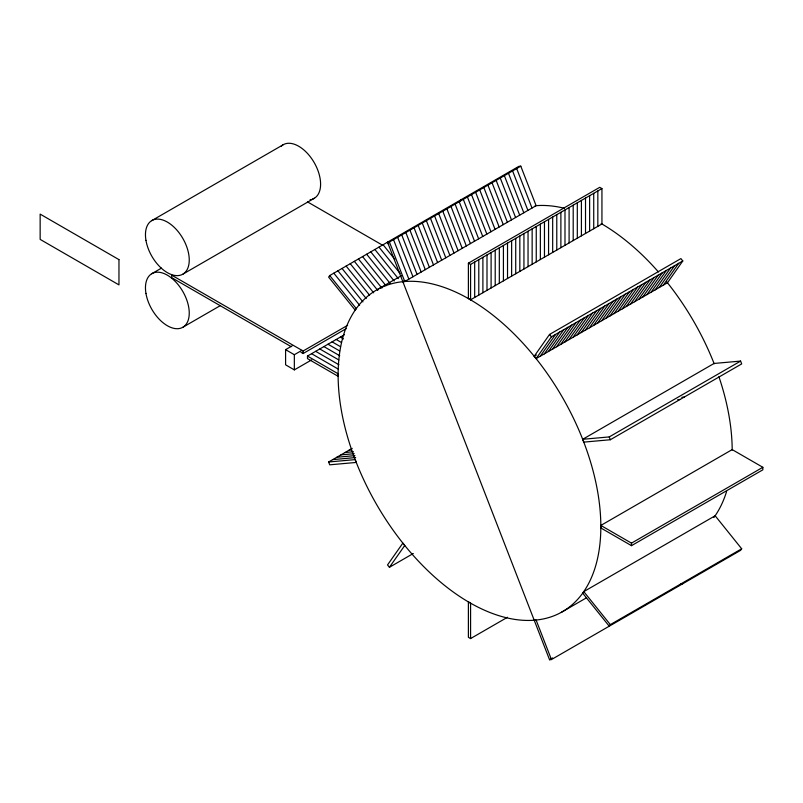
<?xml version="1.0" encoding="UTF-8"?>
<svg xmlns="http://www.w3.org/2000/svg" width="803" height="803" viewBox="0 0 803 803"><rect width="100%" height="100%" fill="white"/><g stroke="black" fill="none" stroke-linecap="round" stroke-linejoin="round"><path stroke-width="1.2" d="M329.722 275.549L328.628 277.105L355.177 310.129L356.271 308.573L329.722 275.549L518.889 166.341L520.786 166.171L536.113 205.668L404.752 281.502L402.855 281.672L405.023 280.418M459.989 201.272L461.083 199.706M534.216 356.251L549.543 334.449L680.894 258.606L682.791 260.965L667.464 282.766L536.113 358.61L534.216 356.251L536.384 354.996M389.425 567.289L404.752 545.488L402.855 543.129L387.528 564.931L389.425 567.289L413.304 553.498M536.113 358.61L551.43 336.808L682.791 260.965M540.218 356.241L555.535 334.439M544.324 353.872L559.641 332.061M548.429 351.493L563.746 329.692M552.534 349.124L567.851 327.323M556.63 346.755L571.957 324.954M560.735 344.387L576.062 322.585M564.84 342.018L580.167 320.216M568.946 339.649L584.273 317.847M573.051 337.28L588.378 315.479M577.156 334.911L592.484 313.11M581.262 332.542L596.589 310.731M585.367 330.163L600.694 308.362M589.472 327.795L604.8 305.993M593.578 325.426L608.905 303.624M597.683 323.057L613.01 301.255M601.788 320.688L617.116 298.887M605.894 318.319L621.221 296.518M609.999 315.95L625.326 294.149M614.104 313.582L629.432 291.78M618.21 311.213L633.537 289.401M622.315 308.834L637.642 287.032M626.42 306.465L641.748 284.663M630.526 304.096L645.853 282.295M634.631 301.727L649.958 279.926M638.736 299.358L654.064 277.557M642.842 296.99L658.159 275.188M646.947 294.621L662.264 272.819M651.052 292.252L666.37 270.45M655.158 289.883L670.475 268.072M659.263 287.504L674.58 265.703M663.358 285.135L678.686 263.334M583.791 591.61L582.697 593.166L609.236 626.189L610.33 624.634L741.691 548.79L715.152 515.767L583.791 591.61L610.33 624.634M741.691 548.79L740.597 550.346L551.43 659.564L549.543 659.735L387.528 242.175L389.425 242.004L520.786 166.171M151.657 220.684L283.017 144.841M151.657 273.773L161.433 268.132M183.054 274.054L314.415 198.211M183.054 327.142L219.962 305.833M377.571 289.431L401.46 275.65M311.715 359.854L294.34 369.882L285.587 364.823L285.587 349.656L292.101 345.902M285.587 349.656L294.34 354.715L301.938 350.329M291.158 346.645L171.732 277.697L171.732 275.178L303.092 351.011L347.609 325.315M300.924 352.286L303.092 353.541L346.515 328.467M307.469 356.07L338.123 373.766L338.123 376.296L307.469 358.6L307.469 356.07L344.417 334.741M468.39 263.163L599.751 187.32L601.939 188.585L601.939 223.977L470.578 299.82L468.39 298.555L468.39 263.163L470.578 264.428L601.939 188.585M328.628 461.986L355.177 459.617L356.271 462.438L329.722 464.817L328.628 461.986L352.236 448.365M582.697 439.291L714.058 363.458L740.597 361.089L741.691 363.91L610.33 439.743L583.791 442.122L582.697 439.291L609.236 436.922L740.597 361.089M600.845 525.443L732.195 449.6L762.85 467.296L762.85 469.825L631.489 545.669L600.845 527.972L600.845 525.443L631.489 543.139L762.85 467.296M470.578 638.576L470.578 603.183L468.39 601.919L468.39 637.311L470.578 638.576L507.486 617.266M561.387 612.298A185.774 107.251 60 0 0 504.806 325.175A185.774 107.251 60 0 0 342.249 415.131A185.774 107.251 60 0 0 561.387 612.298L586.361 597.884M549.543 659.735L552.615 657.948M681.807 397.304L684.226 397.084M677.702 399.673L680.121 399.452M349.154 450.142L351.573 449.921M345.049 452.511L353.501 451.758M340.944 454.879L354.213 453.695M336.838 457.248L354.936 455.632M332.733 459.617L355.659 457.569M680.894 583.891L682.791 583.721M534.216 620.227L536.113 620.067L551.43 659.564M307.439 201.844L382.348 245.086M340.311 337.109L343.483 338.936M336.206 339.478L341.496 342.53M332.101 341.847L340.562 346.735M327.995 344.216L339.629 350.931M323.89 346.585L339.749 355.739M319.785 348.964L338.816 359.945M315.679 351.333L338.936 364.753M311.574 353.701L338.003 368.958M549.543 334.449L551.43 336.808M387.197 242.365L388.752 244.313M383.091 244.744L394.805 259.309M378.986 247.113L400.065 273.331M374.881 249.482L398.298 278.621M370.775 251.851L394.193 280.99M366.67 254.22L390.087 283.359M362.565 256.589L385.982 285.727M358.459 258.957L381.877 288.096M354.354 261.326L377.781 290.465M350.249 263.695L373.676 292.834M346.143 266.074L369.571 295.203M342.038 268.443L366.238 298.545M337.933 270.812L362.916 301.888M333.827 273.181L359.593 305.23M516.68 168.54L532.008 208.037M512.575 170.909L527.902 210.406M508.47 173.277L523.797 212.775M609.236 436.922L610.33 439.743M504.364 175.646L519.692 215.144M500.259 178.015L515.586 217.513M496.154 180.384L511.481 219.881M492.048 182.753L507.376 222.26M487.943 185.132L503.27 224.629M483.838 187.5L499.165 226.998M479.732 189.869L495.06 229.367M475.627 192.238L490.954 231.736M471.522 194.607L486.849 234.105M467.416 196.976L482.744 236.473M463.311 199.345L478.638 238.842M459.206 201.714L474.533 241.211M455.1 204.082L470.428 243.59M451.005 206.461L466.322 245.959M446.9 208.83L462.217 248.328M442.794 211.199L458.111 250.697M438.689 213.568L454.006 253.065M434.584 215.937L449.901 255.434M430.478 218.306L445.795 257.803M426.373 220.674L441.7 260.172M422.268 223.043L437.595 262.541M418.162 225.412L433.49 264.92M414.057 227.791L429.384 267.289M409.952 230.16L425.279 269.657M405.846 232.529L421.173 272.026M401.741 234.898L417.068 274.395M397.636 237.266L412.963 276.764M393.53 239.635L408.857 279.133M389.425 242.004L404.752 281.502M631.489 543.139L631.489 545.669M597.833 190.953L597.833 226.346M593.728 193.332L593.728 228.725M589.623 195.701L589.623 231.093M585.517 198.07L585.517 233.462M581.412 200.439L581.412 235.831M577.307 202.808L577.307 238.2M573.201 205.177L573.201 240.569M569.096 207.545L569.096 242.938M564.991 209.914L564.991 245.306M560.885 212.283L560.885 247.675M556.78 214.662L556.78 250.054M552.675 217.031L552.675 252.423M548.569 219.4L548.569 254.792M544.464 221.769L544.464 257.161M540.359 224.137L540.359 259.53M536.253 226.506L536.253 261.898M532.148 228.875L532.148 264.267M528.043 231.244L528.043 266.636M523.937 233.623L523.937 269.015M519.832 235.992L519.832 271.384M515.727 238.361L515.727 273.753M511.631 240.729L511.631 276.122M507.526 243.098L507.526 278.49M503.421 245.467L503.421 280.859M499.315 247.836L499.315 283.228M495.21 250.205L495.21 285.597M491.105 252.574L491.105 287.966M486.999 254.952L486.999 290.345M482.894 257.321L482.894 292.714M478.789 259.69L478.789 295.082M474.683 262.059L474.683 297.451M470.578 264.428L470.578 299.82M303.092 351.011L303.092 353.541M294.34 354.715L294.34 369.882M535.159 205.749A185.774 107.251 60 0 1 564.379 208.258M601.186 223.545A185.774 107.251 60 0 1 658.43 271.946M666.761 281.883A185.774 107.251 60 0 1 714.188 363.809M718.906 376.697A185.774 107.251 60 0 1 732.195 450.071M726.595 491.476A185.774 107.251 60 0 1 713.907 517.523M281.231 146.216A30.966 17.877 60 0 1 313.973 162.216A30.966 17.877 60 0 1 312.377 199.164M311.273 199.485A30.966 17.877 60 0 1 310.119 199.686M118.964 259.62L40.15 214.11L40.15 239.394L118.964 284.894L118.964 259.62M145.955 293.446A30.966 17.877 60 0 0 182.06 327.674A30.966 17.877 60 0 0 174.05 280.247A30.966 17.877 60 0 0 145.955 293.446M145.955 240.358A30.966 17.877 60 0 0 182.06 274.586A30.966 17.877 60 0 0 174.05 227.159A30.966 17.877 60 0 0 145.955 240.358"/></g></svg>
